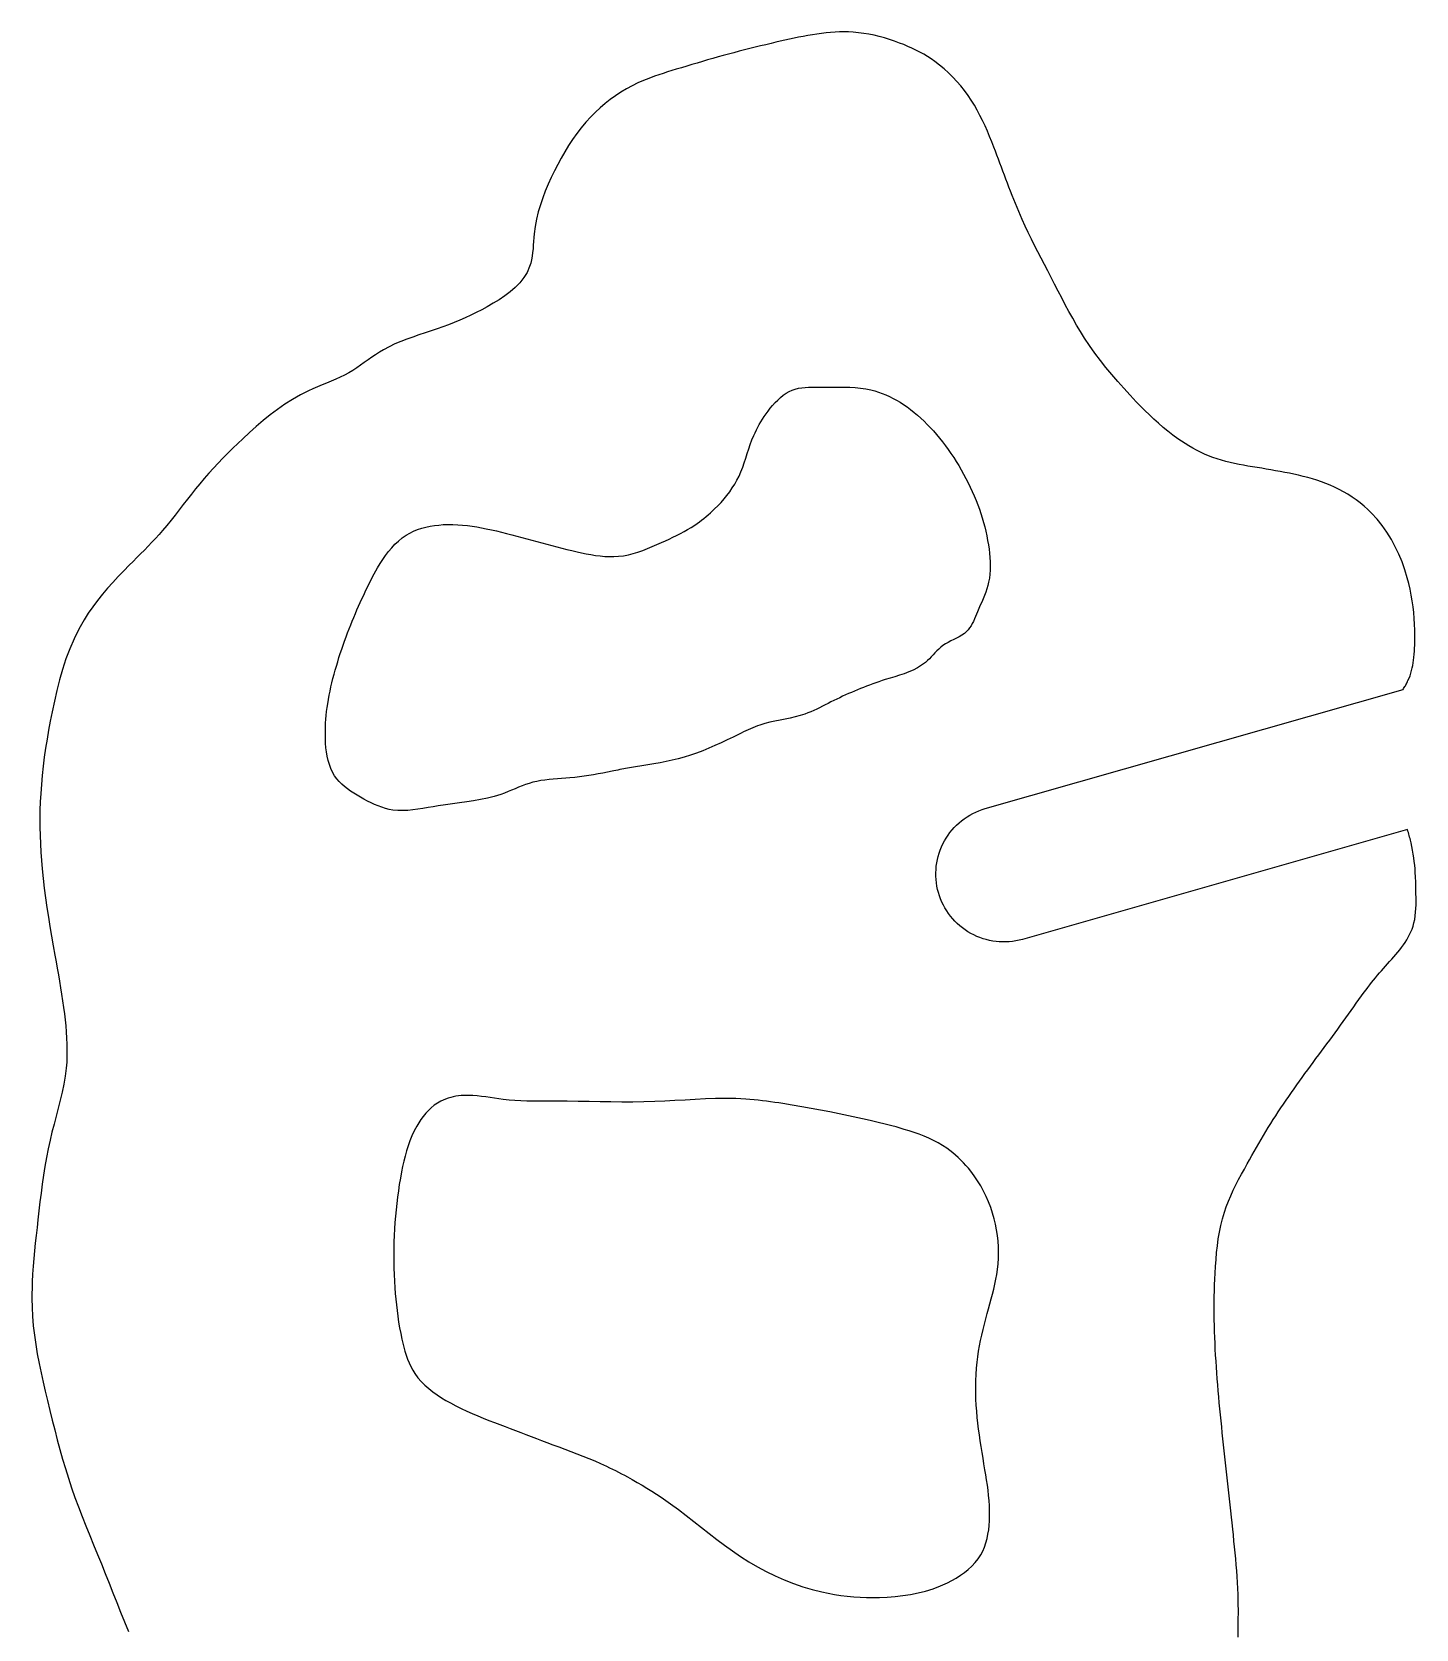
# Model space of a CAD drawing. Extents: x 0 to 470, y 0 to 279.
# Drawn here: x 308.15 to 338.72, y 243.17 to 278.45 of the extents above; entities that cross this region are included whole.
import ezdxf

# ---------------------------------------------------------------- set-up
doc = ezdxf.new("R2010")
doc.units = 0
doc.layers.add('CK_LEVEL_1', color=1, linetype='CONTINUOUS')

msp = doc.modelspace()

# ---------------------------------------------------------------- linework, layer by layer
at = {"layer": 'CK_LEVEL_1'}
msp.add_lwpolyline([(334.784, 242.992), (334.789, 243.181), (334.791, 243.37), (334.792, 243.56), (334.79, 243.749), (334.785, 243.938), (334.78, 244.07), (334.773, 244.201), (334.764, 244.332), (334.755, 244.463), (334.744, 244.595), (334.733, 244.726), (334.721, 244.857), (334.708, 244.988), (334.695, 245.119), (334.682, 245.252), (334.668, 245.384), (334.655, 245.517), (334.641, 245.649), (334.627, 245.782), (334.613, 245.915), (334.598, 246.047), (334.584, 246.18), (334.569, 246.312), (334.555, 246.445), (334.54, 246.578), (334.525, 246.711), (334.51, 246.844), (334.495, 246.977), (334.48, 247.11), (334.466, 247.243), (334.451, 247.376), (334.437, 247.509), (334.423, 247.641), (334.409, 247.773), (334.396, 247.905), (334.383, 248.038), (334.371, 248.17), (334.359, 248.302), (334.347, 248.435), (334.336, 248.567), (334.326, 248.7), (334.316, 248.831), (334.307, 248.961), (334.298, 249.092), (334.29, 249.223), (334.283, 249.354), (334.277, 249.485), (334.271, 249.616), (334.267, 249.746), (334.263, 249.877), (334.261, 250.005), (334.26, 250.133), (334.259, 250.261), (334.26, 250.389), (334.261, 250.517), (334.264, 250.646), (334.268, 250.774), (334.273, 250.903), (334.279, 251.032), (334.287, 251.184), (334.298, 251.336), (334.311, 251.488), (334.328, 251.64), (334.349, 251.791), (334.374, 251.94), (334.405, 252.088), (334.441, 252.235), (334.484, 252.379), (334.526, 252.502), (334.574, 252.624), (334.625, 252.745), (334.68, 252.864), (334.738, 252.982), (334.798, 253.1), (334.86, 253.217), (334.924, 253.333), (334.987, 253.45), (335.038, 253.54), (335.088, 253.629), (335.139, 253.719), (335.19, 253.808), (335.241, 253.897), (335.293, 253.986), (335.345, 254.074), (335.398, 254.162), (335.451, 254.25), (335.506, 254.337), (335.561, 254.424), (335.617, 254.51), (335.674, 254.596), (335.731, 254.682), (335.789, 254.767), (335.847, 254.852), (335.906, 254.937), (335.965, 255.022), (336.024, 255.106), (336.083, 255.19), (336.143, 255.273), (336.203, 255.357), (336.263, 255.44), (336.323, 255.523), (336.383, 255.606), (336.444, 255.689), (336.505, 255.772), (336.565, 255.854), (336.626, 255.936), (336.686, 256.017), (336.747, 256.099), (336.808, 256.181), (336.868, 256.262), (336.928, 256.344), (336.988, 256.426), (337.048, 256.509), (337.106, 256.59), (337.164, 256.671), (337.222, 256.752), (337.28, 256.833), (337.338, 256.915), (337.396, 256.996), (337.454, 257.077), (337.513, 257.158), (337.572, 257.238), (337.612, 257.292), (337.653, 257.346), (337.694, 257.4), (337.735, 257.454), (337.777, 257.507), (337.819, 257.559), (337.862, 257.612), (337.906, 257.663), (337.95, 257.714), (337.995, 257.765), (338.04, 257.816), (338.086, 257.867), (338.132, 257.917), (338.178, 257.968), (338.223, 258.019), (338.268, 258.07), (338.312, 258.123), (338.355, 258.176), (338.396, 258.229), (338.436, 258.284), (338.473, 258.339), (338.509, 258.396), (338.543, 258.453), (338.574, 258.512), (338.602, 258.572), (338.627, 258.633), (338.649, 258.695), (338.67, 258.771), (338.686, 258.848), (338.698, 258.927), (338.706, 259.006), (338.712, 259.086), (338.715, 259.166), (338.716, 259.247), (338.715, 259.328), (338.714, 259.408), (338.714, 259.451), (338.713, 259.494), (338.712, 259.538), (338.711, 259.581), (338.71, 259.624), (338.709, 259.667), (338.708, 259.709), (338.706, 259.752), (338.704, 259.795), (338.699, 259.878), (338.693, 259.961), (338.686, 260.043), (338.677, 260.126), (338.666, 260.208), (338.654, 260.29), (338.64, 260.372), (338.624, 260.454), (338.606, 260.535), (338.598, 260.568), (338.59, 260.6), (338.582, 260.633), (338.573, 260.666), (338.564, 260.699), (338.556, 260.731), (338.547, 260.764), (338.537, 260.796), (338.528, 260.829), (330.024, 258.406, -0.414214), (328.169, 259.438, -0.414214), (329.202, 261.293), (338.428, 263.922), (338.441, 263.944), (338.454, 263.965), (338.467, 263.987), (338.479, 264.008), (338.492, 264.03), (338.504, 264.052), (338.515, 264.074), (338.527, 264.096), (338.537, 264.119), (338.561, 264.173), (338.582, 264.228), (338.6, 264.284), (338.616, 264.341), (338.63, 264.399), (338.641, 264.457), (338.651, 264.516), (338.66, 264.575), (338.667, 264.634), (338.674, 264.701), (338.68, 264.768), (338.684, 264.834), (338.687, 264.901), (338.689, 264.968), (338.69, 265.034), (338.691, 265.101), (338.69, 265.167), (338.688, 265.234), (338.683, 265.364), (338.675, 265.493), (338.664, 265.623), (338.649, 265.752), (338.631, 265.881), (338.61, 266.01), (338.585, 266.137), (338.555, 266.265), (338.522, 266.392), (338.469, 266.567), (338.407, 266.741), (338.336, 266.911), (338.257, 267.077), (338.17, 267.239), (338.073, 267.395), (337.968, 267.544), (337.854, 267.687), (337.73, 267.821), (337.651, 267.898), (337.568, 267.973), (337.483, 268.043), (337.394, 268.11), (337.303, 268.174), (337.21, 268.234), (337.114, 268.29), (337.017, 268.343), (336.917, 268.392), (336.822, 268.435), (336.725, 268.474), (336.626, 268.51), (336.527, 268.544), (336.427, 268.575), (336.326, 268.604), (336.225, 268.63), (336.123, 268.655), (336.02, 268.678), (335.919, 268.699), (335.817, 268.719), (335.715, 268.738), (335.613, 268.756), (335.511, 268.774), (335.409, 268.791), (335.307, 268.808), (335.204, 268.825), (335.102, 268.842), (335.003, 268.859), (334.904, 268.877), (334.806, 268.895), (334.707, 268.915), (334.609, 268.937), (334.512, 268.961), (334.416, 268.987), (334.32, 269.017), (334.226, 269.049), (334.135, 269.084), (334.046, 269.122), (333.958, 269.163), (333.87, 269.206), (333.785, 269.253), (333.7, 269.302), (333.617, 269.353), (333.536, 269.406), (333.455, 269.462), (333.345, 269.542), (333.237, 269.626), (333.132, 269.713), (333.029, 269.803), (332.927, 269.895), (332.828, 269.989), (332.73, 270.085), (332.634, 270.182), (332.538, 270.28), (332.399, 270.427), (332.262, 270.575), (332.128, 270.726), (331.996, 270.879), (331.868, 271.034), (331.744, 271.192), (331.623, 271.353), (331.507, 271.517), (331.396, 271.684), (331.305, 271.828), (331.218, 271.973), (331.133, 272.121), (331.051, 272.27), (330.97, 272.419), (330.891, 272.57), (330.813, 272.722), (330.735, 272.873), (330.657, 273.025), (330.584, 273.166), (330.51, 273.307), (330.437, 273.447), (330.364, 273.589), (330.292, 273.73), (330.221, 273.872), (330.152, 274.014), (330.084, 274.158), (330.018, 274.302), (329.979, 274.39), (329.941, 274.479), (329.904, 274.568), (329.867, 274.657), (329.831, 274.747), (329.795, 274.836), (329.76, 274.926), (329.726, 275.016), (329.691, 275.107), (329.658, 275.195), (329.625, 275.282), (329.593, 275.37), (329.56, 275.458), (329.527, 275.546), (329.494, 275.634), (329.461, 275.722), (329.428, 275.81), (329.394, 275.898), (329.347, 276.017), (329.299, 276.136), (329.249, 276.254), (329.197, 276.371), (329.143, 276.487), (329.086, 276.602), (329.026, 276.715), (328.963, 276.826), (328.895, 276.935), (328.822, 277.044), (328.745, 277.15), (328.663, 277.253), (328.577, 277.353), (328.487, 277.45), (328.394, 277.542), (328.296, 277.63), (328.195, 277.714), (328.09, 277.792), (328.01, 277.848), (327.927, 277.901), (327.843, 277.951), (327.757, 277.999), (327.67, 278.044), (327.582, 278.086), (327.492, 278.127), (327.401, 278.165), (327.31, 278.201), (327.199, 278.242), (327.088, 278.28), (326.975, 278.314), (326.862, 278.345), (326.748, 278.372), (326.633, 278.395), (326.518, 278.414), (326.402, 278.429), (326.286, 278.439), (326.186, 278.444), (326.086, 278.445), (325.986, 278.444), (325.886, 278.439), (325.786, 278.432), (325.686, 278.423), (325.586, 278.411), (325.487, 278.397), (325.387, 278.382), (325.285, 278.365), (325.183, 278.347), (325.082, 278.327), (324.98, 278.306), (324.879, 278.285), (324.778, 278.262), (324.677, 278.239), (324.577, 278.216), (324.476, 278.192), (324.358, 278.164), (324.24, 278.135), (324.122, 278.107), (324.004, 278.078), (323.886, 278.048), (323.769, 278.018), (323.651, 277.987), (323.534, 277.956), (323.417, 277.924), (323.301, 277.892), (323.186, 277.86), (323.07, 277.826), (322.955, 277.793), (322.84, 277.759), (322.724, 277.724), (322.609, 277.69), (322.494, 277.655), (322.379, 277.62), (322.283, 277.591), (322.187, 277.561), (322.092, 277.531), (321.997, 277.5), (321.902, 277.467), (321.808, 277.433), (321.715, 277.397), (321.622, 277.359), (321.531, 277.319), (321.403, 277.256), (321.278, 277.188), (321.155, 277.114), (321.036, 277.036), (320.919, 276.952), (320.807, 276.864), (320.698, 276.771), (320.593, 276.674), (320.492, 276.573), (320.384, 276.455), (320.281, 276.331), (320.183, 276.204), (320.091, 276.073), (320.002, 275.938), (319.918, 275.801), (319.838, 275.661), (319.761, 275.519), (319.688, 275.375), (319.617, 275.228), (319.55, 275.08), (319.488, 274.93), (319.43, 274.778), (319.379, 274.625), (319.333, 274.469), (319.295, 274.311), (319.265, 274.15), (319.243, 273.987), (319.235, 273.904), (319.229, 273.821), (319.223, 273.738), (319.217, 273.655), (319.208, 273.573), (319.198, 273.493), (319.184, 273.414), (319.166, 273.336), (319.142, 273.262), (319.086, 273.136), (319.012, 273.019), (318.924, 272.908), (318.823, 272.805), (318.711, 272.708), (318.592, 272.618), (318.466, 272.532), (318.337, 272.452), (318.206, 272.377), (318.084, 272.311), (317.962, 272.247), (317.84, 272.188), (317.719, 272.131), (317.597, 272.077), (317.474, 272.026), (317.351, 271.978), (317.227, 271.931), (317.101, 271.887), (316.967, 271.842), (316.832, 271.798), (316.697, 271.754), (316.561, 271.708), (316.427, 271.661), (316.294, 271.61), (316.164, 271.554), (316.036, 271.494), (315.912, 271.426), (315.825, 271.374), (315.74, 271.318), (315.657, 271.26), (315.574, 271.201), (315.491, 271.142), (315.408, 271.083), (315.324, 271.025), (315.239, 270.97), (315.152, 270.918), (315.056, 270.867), (314.959, 270.819), (314.86, 270.774), (314.759, 270.731), (314.658, 270.69), (314.557, 270.649), (314.456, 270.607), (314.355, 270.564), (314.256, 270.519), (314.078, 270.43), (313.906, 270.33), (313.738, 270.223), (313.575, 270.109), (313.415, 269.988), (313.259, 269.862), (313.106, 269.731), (312.956, 269.598), (312.809, 269.461), (312.697, 269.356), (312.586, 269.25), (312.477, 269.143), (312.37, 269.034), (312.264, 268.924), (312.16, 268.813), (312.057, 268.7), (311.957, 268.586), (311.859, 268.469), (311.766, 268.356), (311.675, 268.24), (311.584, 268.124), (311.494, 268.008), (311.405, 267.891), (311.314, 267.775), (311.223, 267.66), (311.13, 267.547), (311.035, 267.435), (310.957, 267.347), (310.878, 267.26), (310.798, 267.174), (310.716, 267.089), (310.634, 267.004), (310.551, 266.92), (310.468, 266.836), (310.385, 266.752), (310.301, 266.668), (310.179, 266.543), (310.057, 266.416), (309.938, 266.288), (309.821, 266.158), (309.707, 266.026), (309.598, 265.89), (309.493, 265.752), (309.394, 265.61), (309.301, 265.464), (309.184, 265.257), (309.08, 265.044), (308.986, 264.824), (308.903, 264.599), (308.828, 264.369), (308.761, 264.137), (308.701, 263.902), (308.646, 263.665), (308.596, 263.428), (308.556, 263.228), (308.519, 263.028), (308.484, 262.828), (308.453, 262.628), (308.424, 262.428), (308.399, 262.227), (308.377, 262.027), (308.359, 261.826), (308.345, 261.625), (308.335, 261.44), (308.329, 261.256), (308.326, 261.071), (308.327, 260.886), (308.33, 260.701), (308.337, 260.516), (308.347, 260.331), (308.36, 260.146), (308.375, 259.962), (308.397, 259.748), (308.422, 259.535), (308.451, 259.322), (308.482, 259.11), (308.515, 258.898), (308.549, 258.687), (308.586, 258.476), (308.623, 258.264), (308.66, 258.054), (308.686, 257.91), (308.711, 257.767), (308.736, 257.623), (308.761, 257.48), (308.784, 257.336), (308.807, 257.192), (308.829, 257.048), (308.849, 256.903), (308.868, 256.758), (308.883, 256.626), (308.897, 256.493), (308.908, 256.36), (308.917, 256.227), (308.923, 256.094), (308.925, 255.961), (308.924, 255.828), (308.918, 255.696), (308.907, 255.564), (308.885, 255.385), (308.855, 255.208), (308.819, 255.03), (308.778, 254.854), (308.733, 254.678), (308.686, 254.502), (308.64, 254.326), (308.594, 254.15), (308.551, 253.973), (308.509, 253.779), (308.471, 253.585), (308.437, 253.39), (308.406, 253.195), (308.378, 252.999), (308.353, 252.802), (308.329, 252.606), (308.306, 252.409), (308.283, 252.211), (308.263, 252.04), (308.244, 251.869), (308.226, 251.698), (308.209, 251.527), (308.193, 251.356), (308.179, 251.185), (308.167, 251.014), (308.159, 250.843), (308.153, 250.672), (308.153, 250.672), (308.152, 250.607), (308.151, 250.541), (308.151, 250.475), (308.152, 250.409), (308.153, 250.344), (308.155, 250.278), (308.157, 250.213), (308.16, 250.147), (308.164, 250.082), (308.181, 249.872), (308.205, 249.664), (308.235, 249.456), (308.27, 249.249), (308.309, 249.042), (308.352, 248.836), (308.398, 248.63), (308.445, 248.425), (308.494, 248.219), (308.547, 248.003), (308.6, 247.787), (308.654, 247.572), (308.71, 247.357), (308.768, 247.143), (308.829, 246.929), (308.892, 246.717), (308.958, 246.506), (309.027, 246.296), (309.102, 246.083), (309.18, 245.872), (309.26, 245.661), (309.343, 245.451), (309.427, 245.242), (309.513, 245.033), (309.598, 244.824), (309.684, 244.615), (309.769, 244.405), (309.854, 244.191), (309.939, 243.977), (310.023, 243.763), (310.108, 243.548), (310.194, 243.335), (310.282, 243.123)], format="xyb", dxfattribs=at)
for points in [[(315.157, 265.265), (315.19, 265.349), (315.224, 265.433), (315.258, 265.516), (315.293, 265.599), (315.329, 265.682), (315.365, 265.765), (315.402, 265.847), (315.439, 265.929), (315.477, 266.01), (315.509, 266.078), (315.541, 266.146), (315.573, 266.213), (315.606, 266.28), (315.64, 266.347), (315.675, 266.413), (315.711, 266.48), (315.747, 266.546), (315.785, 266.612), (315.841, 266.704), (315.899, 266.795), (315.961, 266.884), (316.026, 266.97), (316.095, 267.053), (316.168, 267.131), (316.245, 267.203), (316.326, 267.27), (316.412, 267.33), (316.494, 267.377), (316.579, 267.418), (316.668, 267.454), (316.759, 267.484), (316.852, 267.509), (316.946, 267.529), (317.042, 267.545), (317.138, 267.556), (317.235, 267.564), (317.342, 267.568), (317.449, 267.567), (317.555, 267.563), (317.661, 267.555), (317.766, 267.544), (317.871, 267.53), (317.976, 267.514), (318.08, 267.495), (318.184, 267.474), (318.297, 267.45), (318.41, 267.425), (318.522, 267.398), (318.634, 267.37), (318.746, 267.342), (318.857, 267.312), (318.969, 267.282), (319.08, 267.252), (319.191, 267.221), (319.301, 267.191), (319.411, 267.161), (319.521, 267.132), (319.631, 267.103), (319.742, 267.074), (319.852, 267.046), (319.964, 267.018), (320.075, 266.991), (320.188, 266.965), (320.289, 266.942), (320.391, 266.921), (320.493, 266.902), (320.596, 266.885), (320.698, 266.872), (320.801, 266.862), (320.903, 266.858), (321.004, 266.858), (321.105, 266.865), (321.214, 266.879), (321.321, 266.9), (321.428, 266.927), (321.534, 266.959), (321.639, 266.996), (321.743, 267.036), (321.847, 267.079), (321.95, 267.124), (322.053, 267.17), (322.138, 267.208), (322.222, 267.247), (322.305, 267.287), (322.388, 267.327), (322.47, 267.369), (322.551, 267.412), (322.631, 267.457), (322.709, 267.504), (322.786, 267.553), (322.838, 267.589), (322.889, 267.625), (322.94, 267.662), (322.989, 267.701), (323.038, 267.741), (323.087, 267.782), (323.134, 267.823), (323.181, 267.866), (323.227, 267.91), (323.299, 267.982), (323.368, 268.056), (323.435, 268.132), (323.499, 268.211), (323.559, 268.292), (323.617, 268.375), (323.67, 268.46), (323.72, 268.548), (323.765, 268.638), (323.808, 268.734), (323.846, 268.833), (323.882, 268.933), (323.915, 269.034), (323.948, 269.135), (323.981, 269.236), (324.014, 269.336), (324.051, 269.435), (324.09, 269.533), (324.118, 269.595), (324.148, 269.657), (324.179, 269.718), (324.213, 269.779), (324.248, 269.838), (324.285, 269.897), (324.324, 269.955), (324.364, 270.013), (324.406, 270.07), (324.456, 270.135), (324.508, 270.198), (324.562, 270.259), (324.619, 270.317), (324.678, 270.371), (324.74, 270.421), (324.804, 270.466), (324.871, 270.504), (324.94, 270.536), (325.008, 270.559), (325.078, 270.576), (325.15, 270.588), (325.223, 270.596), (325.297, 270.601), (325.373, 270.602), (325.449, 270.603), (325.525, 270.602), (325.601, 270.601), (325.725, 270.601), (325.847, 270.601), (325.969, 270.602), (326.089, 270.601), (326.209, 270.597), (326.328, 270.59), (326.446, 270.579), (326.563, 270.562), (326.679, 270.538), (326.762, 270.516), (326.845, 270.491), (326.927, 270.461), (327.008, 270.428), (327.088, 270.392), (327.167, 270.353), (327.244, 270.311), (327.32, 270.267), (327.394, 270.219), (327.476, 270.164), (327.555, 270.105), (327.632, 270.044), (327.707, 269.981), (327.781, 269.915), (327.852, 269.848), (327.922, 269.779), (327.989, 269.708), (328.056, 269.635), (328.125, 269.555), (328.193, 269.474), (328.259, 269.391), (328.323, 269.307), (328.386, 269.222), (328.446, 269.135), (328.505, 269.047), (328.563, 268.958), (328.618, 268.868), (328.673, 268.775), (328.725, 268.682), (328.776, 268.587), (328.825, 268.491), (328.872, 268.395), (328.917, 268.297), (328.959, 268.199), (329, 268.1), (329.038, 268), (329.073, 267.905), (329.105, 267.809), (329.135, 267.712), (329.164, 267.614), (329.19, 267.516), (329.214, 267.417), (329.235, 267.317), (329.255, 267.216), (329.272, 267.115), (329.286, 267.023), (329.297, 266.931), (329.305, 266.838), (329.311, 266.745), (329.313, 266.653), (329.311, 266.561), (329.304, 266.471), (329.293, 266.381), (329.277, 266.292), (329.258, 266.218), (329.237, 266.145), (329.212, 266.072), (329.184, 266), (329.155, 265.928), (329.125, 265.856), (329.093, 265.784), (329.061, 265.711), (329.03, 265.638), (329.008, 265.585), (328.986, 265.533), (328.963, 265.481), (328.94, 265.429), (328.915, 265.38), (328.888, 265.332), (328.858, 265.287), (328.826, 265.244), (328.79, 265.206), (328.741, 265.163), (328.687, 265.124), (328.629, 265.09), (328.569, 265.058), (328.507, 265.027), (328.445, 264.996), (328.384, 264.964), (328.324, 264.93), (328.267, 264.892), (328.22, 264.855), (328.175, 264.816), (328.132, 264.775), (328.09, 264.732), (328.05, 264.688), (328.009, 264.645), (327.968, 264.602), (327.926, 264.561), (327.882, 264.521), (327.798, 264.458), (327.709, 264.402), (327.614, 264.354), (327.516, 264.311), (327.414, 264.273), (327.31, 264.238), (327.205, 264.205), (327.1, 264.174), (326.995, 264.142), (326.925, 264.119), (326.855, 264.096), (326.786, 264.072), (326.718, 264.048), (326.65, 264.023), (326.582, 263.997), (326.515, 263.971), (326.448, 263.944), (326.381, 263.916), (326.315, 263.889), (326.249, 263.861), (326.184, 263.832), (326.118, 263.803), (326.053, 263.773), (325.988, 263.743), (325.923, 263.712), (325.859, 263.681), (325.794, 263.649), (325.731, 263.617), (325.669, 263.585), (325.606, 263.553), (325.543, 263.521), (325.48, 263.49), (325.416, 263.461), (325.352, 263.432), (325.287, 263.406), (325.222, 263.382), (325.114, 263.347), (325.004, 263.318), (324.893, 263.292), (324.782, 263.269), (324.67, 263.246), (324.558, 263.224), (324.446, 263.199), (324.336, 263.17), (324.227, 263.138), (324.175, 263.119), (324.123, 263.1), (324.071, 263.079), (324.019, 263.057), (323.968, 263.034), (323.917, 263.011), (323.866, 262.987), (323.816, 262.963), (323.765, 262.938), (323.633, 262.874), (323.501, 262.81), (323.368, 262.747), (323.234, 262.686), (323.1, 262.627), (322.965, 262.57), (322.829, 262.518), (322.692, 262.47), (322.553, 262.427), (322.422, 262.391), (322.289, 262.36), (322.156, 262.333), (322.022, 262.307), (321.887, 262.284), (321.752, 262.262), (321.617, 262.24), (321.482, 262.218), (321.347, 262.195), (321.304, 262.187), (321.261, 262.179), (321.218, 262.17), (321.175, 262.162), (321.132, 262.154), (321.09, 262.145), (321.047, 262.137), (321.004, 262.128), (320.961, 262.12), (320.859, 262.099), (320.756, 262.079), (320.653, 262.06), (320.55, 262.042), (320.447, 262.025), (320.344, 262.009), (320.24, 261.995), (320.136, 261.982), (320.031, 261.972), (319.939, 261.964), (319.847, 261.957), (319.754, 261.951), (319.662, 261.944), (319.57, 261.936), (319.479, 261.925), (319.389, 261.912), (319.299, 261.895), (319.21, 261.874), (319.131, 261.851), (319.052, 261.824), (318.974, 261.795), (318.896, 261.764), (318.819, 261.732), (318.742, 261.699), (318.664, 261.668), (318.587, 261.637), (318.509, 261.608), (318.361, 261.561), (318.21, 261.523), (318.059, 261.491), (317.905, 261.465), (317.751, 261.442), (317.595, 261.421), (317.438, 261.4), (317.281, 261.379), (317.123, 261.355), (317.011, 261.335), (316.898, 261.315), (316.786, 261.296), (316.674, 261.278), (316.562, 261.263), (316.451, 261.253), (316.341, 261.249), (316.232, 261.251), (316.123, 261.262), (316.041, 261.277), (315.959, 261.297), (315.878, 261.322), (315.798, 261.351), (315.718, 261.384), (315.639, 261.421), (315.561, 261.46), (315.483, 261.501), (315.405, 261.545), (315.332, 261.588), (315.259, 261.633), (315.189, 261.679), (315.121, 261.728), (315.055, 261.779), (314.994, 261.834), (314.936, 261.891), (314.884, 261.952), (314.836, 262.017), (314.79, 262.095), (314.751, 262.179), (314.719, 262.266), (314.692, 262.356), (314.671, 262.449), (314.656, 262.544), (314.644, 262.639), (314.636, 262.736), (314.632, 262.832), (314.63, 262.92), (314.63, 263.008), (314.632, 263.095), (314.636, 263.182), (314.642, 263.268), (314.65, 263.353), (314.659, 263.439), (314.67, 263.524), (314.683, 263.609), (314.698, 263.702), (314.716, 263.796), (314.734, 263.889), (314.755, 263.981), (314.776, 264.074), (314.799, 264.167), (314.823, 264.259), (314.849, 264.351), (314.875, 264.442), (314.903, 264.535), (314.931, 264.627), (314.961, 264.72), (314.991, 264.811), (315.022, 264.903), (315.055, 264.994), (315.088, 265.084), (315.122, 265.175), (315.157, 265.265)], [(322.253, 245.942), (322.427, 245.815), (322.597, 245.685), (322.767, 245.553), (322.935, 245.419), (323.104, 245.286), (323.273, 245.154), (323.445, 245.025), (323.619, 244.899), (323.797, 244.777), (323.982, 244.66), (324.171, 244.549), (324.364, 244.445), (324.561, 244.349), (324.762, 244.26), (324.966, 244.18), (325.173, 244.108), (325.382, 244.045), (325.594, 243.993), (325.733, 243.964), (325.873, 243.939), (326.014, 243.918), (326.156, 243.901), (326.298, 243.889), (326.44, 243.88), (326.583, 243.874), (326.726, 243.873), (326.869, 243.875), (327.04, 243.882), (327.211, 243.895), (327.381, 243.914), (327.551, 243.939), (327.718, 243.973), (327.885, 244.015), (328.049, 244.066), (328.211, 244.127), (328.37, 244.198), (328.467, 244.248), (328.562, 244.302), (328.655, 244.361), (328.743, 244.424), (328.828, 244.492), (328.906, 244.565), (328.979, 244.643), (329.044, 244.725), (329.102, 244.813), (329.147, 244.898), (329.185, 244.986), (329.217, 245.078), (329.242, 245.172), (329.263, 245.269), (329.278, 245.366), (329.289, 245.465), (329.296, 245.565), (329.299, 245.664), (329.299, 245.781), (329.295, 245.897), (329.287, 246.012), (329.277, 246.127), (329.264, 246.241), (329.249, 246.355), (329.232, 246.468), (329.214, 246.581), (329.196, 246.694), (329.174, 246.822), (329.153, 246.949), (329.132, 247.077), (329.111, 247.205), (329.091, 247.333), (329.073, 247.461), (329.055, 247.59), (329.039, 247.719), (329.025, 247.848), (329.013, 247.983), (329.003, 248.119), (328.996, 248.255), (328.992, 248.391), (328.991, 248.527), (328.993, 248.663), (328.999, 248.798), (329.008, 248.933), (329.022, 249.068), (329.038, 249.189), (329.056, 249.309), (329.078, 249.429), (329.101, 249.549), (329.127, 249.668), (329.155, 249.787), (329.185, 249.906), (329.215, 250.024), (329.247, 250.142), (329.277, 250.25), (329.306, 250.358), (329.335, 250.466), (329.364, 250.573), (329.39, 250.681), (329.415, 250.79), (329.437, 250.899), (329.457, 251.008), (329.472, 251.118), (329.485, 251.242), (329.493, 251.367), (329.496, 251.491), (329.493, 251.617), (329.485, 251.741), (329.472, 251.866), (329.454, 251.99), (329.431, 252.113), (329.402, 252.235), (329.366, 252.361), (329.324, 252.486), (329.277, 252.609), (329.224, 252.729), (329.166, 252.847), (329.102, 252.962), (329.033, 253.074), (328.96, 253.183), (328.881, 253.288), (328.83, 253.352), (328.777, 253.414), (328.722, 253.474), (328.665, 253.532), (328.607, 253.589), (328.547, 253.643), (328.485, 253.695), (328.421, 253.745), (328.356, 253.792), (328.26, 253.855), (328.162, 253.912), (328.06, 253.965), (327.957, 254.014), (327.851, 254.059), (327.743, 254.101), (327.635, 254.14), (327.525, 254.176), (327.415, 254.21), (327.325, 254.237), (327.234, 254.263), (327.143, 254.287), (327.052, 254.311), (326.961, 254.334), (326.87, 254.357), (326.779, 254.379), (326.688, 254.4), (326.597, 254.421), (326.391, 254.467), (326.186, 254.511), (325.979, 254.554), (325.773, 254.595), (325.566, 254.634), (325.358, 254.673), (325.151, 254.709), (324.942, 254.744), (324.734, 254.778), (324.643, 254.792), (324.553, 254.805), (324.462, 254.818), (324.371, 254.831), (324.28, 254.842), (324.189, 254.853), (324.098, 254.862), (324.007, 254.871), (323.915, 254.878), (323.693, 254.888), (323.469, 254.892), (323.246, 254.889), (323.023, 254.881), (322.799, 254.87), (322.575, 254.858), (322.351, 254.844), (322.127, 254.832), (321.903, 254.822), (321.662, 254.816), (321.421, 254.813), (321.179, 254.813), (320.938, 254.815), (320.697, 254.818), (320.455, 254.823), (320.214, 254.827), (319.972, 254.83), (319.731, 254.832), (319.6, 254.832), (319.47, 254.831), (319.339, 254.832), (319.208, 254.833), (319.078, 254.835), (318.948, 254.84), (318.818, 254.847), (318.688, 254.857), (318.558, 254.871), (318.462, 254.884), (318.366, 254.898), (318.27, 254.912), (318.174, 254.926), (318.077, 254.939), (317.981, 254.95), (317.884, 254.957), (317.787, 254.96), (317.69, 254.958), (317.631, 254.954), (317.572, 254.948), (317.513, 254.94), (317.455, 254.928), (317.398, 254.915), (317.341, 254.898), (317.285, 254.879), (317.231, 254.857), (317.179, 254.832), (317.105, 254.789), (317.036, 254.741), (316.969, 254.687), (316.907, 254.628), (316.848, 254.564), (316.793, 254.497), (316.741, 254.427), (316.693, 254.355), (316.648, 254.28), (316.592, 254.175), (316.541, 254.067), (316.497, 253.957), (316.457, 253.846), (316.422, 253.733), (316.39, 253.619), (316.362, 253.504), (316.336, 253.388), (316.313, 253.272), (316.287, 253.133), (316.264, 252.994), (316.242, 252.854), (316.223, 252.715), (316.206, 252.575), (316.191, 252.435), (316.177, 252.294), (316.166, 252.154), (316.157, 252.013), (316.15, 251.869), (316.145, 251.724), (316.142, 251.579), (316.141, 251.434), (316.142, 251.29), (316.145, 251.145), (316.15, 251.001), (316.157, 250.856), (316.165, 250.712), (316.175, 250.586), (316.186, 250.46), (316.198, 250.333), (316.213, 250.207), (316.23, 250.081), (316.249, 249.955), (316.27, 249.829), (316.294, 249.703), (316.321, 249.577), (316.342, 249.487), (316.364, 249.398), (316.389, 249.309), (316.416, 249.222), (316.447, 249.136), (316.481, 249.052), (316.519, 248.97), (316.561, 248.891), (316.609, 248.815), (316.674, 248.725), (316.747, 248.64), (316.827, 248.56), (316.912, 248.485), (317.002, 248.414), (317.096, 248.347), (317.192, 248.284), (317.291, 248.224), (317.392, 248.167), (317.511, 248.104), (317.631, 248.045), (317.751, 247.989), (317.873, 247.935), (317.994, 247.883), (318.116, 247.833), (318.239, 247.784), (318.362, 247.736), (318.485, 247.689), (318.6, 247.645), (318.715, 247.601), (318.83, 247.556), (318.945, 247.512), (319.06, 247.469), (319.175, 247.425), (319.291, 247.381), (319.406, 247.338), (319.522, 247.295), (319.655, 247.246), (319.788, 247.197), (319.921, 247.147), (320.054, 247.098), (320.186, 247.047), (320.318, 246.995), (320.449, 246.942), (320.579, 246.887), (320.709, 246.83), (320.775, 246.8), (320.842, 246.769), (320.908, 246.737), (320.974, 246.705), (321.039, 246.673), (321.104, 246.639), (321.169, 246.606), (321.234, 246.571), (321.299, 246.536), (321.408, 246.476), (321.517, 246.414), (321.625, 246.351), (321.732, 246.286), (321.838, 246.22), (321.944, 246.153), (322.048, 246.084), (322.151, 246.014), (322.253, 245.942)]]:
    msp.add_lwpolyline(points, close=True, dxfattribs=at)

doc.saveas('drawing.dxf')
